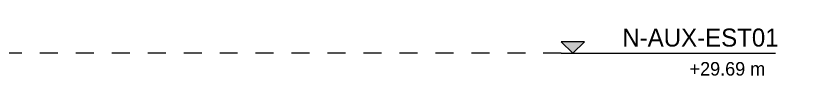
# Model space of a CAD drawing. Header units: metres. Extents: x 0.7 to 94.6, y -58.8 to 13.6.
# Drawn here: x 21.054 to 25.466, y 5.709 to 6.015 of the extents above; entities that cross this region are included whole.
import ezdxf

# ---------------------------------------------------------------- set-up
doc = ezdxf.new("R2010")
doc.units = ezdxf.units.M
doc.linetypes.add('Center 1_4_', pattern=[0.013494, 0.00635, -0.002381, 0.002381, -0.002381])
doc.layers.add('A-FLOR-LEVL', color=7, linetype='Continuous', lineweight=9)
doc.styles.add('Century Gothic_1', font='GOTHIC.TTF', dxfattribs={"height": 0.1})
doc.styles.add('Century Gothic_2', font='GOTHIC.TTF', dxfattribs={"height": 0.075})

# ---------------------------------------------------------------- blocks, each defined once
blk = doc.blocks.new('Level - Con_Triangulo-1145488-Section 4')
at = {"layer": 'A-FLOR-LEVL', "true_color": 0xe2e2e2}
blk.add_hatch(color=254, dxfattribs=at).paths.add_polyline_path([(-1.2712, 0.0643), (-1.3355, 0), (-1.3998, 0.0643)])
at = {"layer": 'A-FLOR-LEVL', "color": 253, "true_color": 0xaaaaaa}
for p, q in [((-1.2712, 0.0643), (-1.3998, 0.0643)), ((-1.3998, 0.0643), (-1.3355, 0)), ((-1.3355, 0), (-1.2712, 0.0643)), ((-1.3998, 0), (-0.2076, 0))]:
    blk.add_line(p, q, dxfattribs=at)

msp = doc.modelspace()

# ---------------------------------------------------------------- linework, layer by layer
at = {"layer": 'A-FLOR-LEVL', "color": 253, "linetype": 'Center 1_4_', "true_color": 0xaaaaaa}
msp.add_line((24.0874, 5.8524), (14.3782, 5.8524), dxfattribs=at)

# ---------------------------------------------------------------- block references
at = {"layer": 'A-FLOR-LEVL', "color": 253, "true_color": 0xaaaaaa}
msp.add_blockref('Level - Con_Triangulo-1145488-Section 4', (25.4872, 5.8524), dxfattribs=at)

# ---------------------------------------------------------------- texts
at = {"layer": 'A-FLOR-LEVL', "color": 9, "true_color": 0xb7b7b7, "insert": (24.8007, 5.8031), "char_height": 0.075, "width": 0.561181, "attachment_point": 1, "style": 'Century Gothic_2', "bg_fill": 3, "box_fill_scale": 1.25, "bg_fill_color": 256, "bg_fill_true_color": 13158600, "bg_fill_transparency": 0}
msp.add_mtext('+29.69 m', dxfattribs=at)

# ---------------------------------------------------------------- next in the draw order: texts
at = {"layer": 'A-FLOR-LEVL', "color": 9, "true_color": 0xb7b7b7, "insert": (24.4267, 5.9897), "char_height": 0.1, "width": 1.014135, "attachment_point": 1, "style": 'Century Gothic_1', "bg_fill": 3, "box_fill_scale": 1.25, "bg_fill_color": 256, "bg_fill_true_color": 13158600, "bg_fill_transparency": 0}
msp.add_mtext('N-AUX-EST01', dxfattribs=at)

doc.saveas('drawing.dxf')
